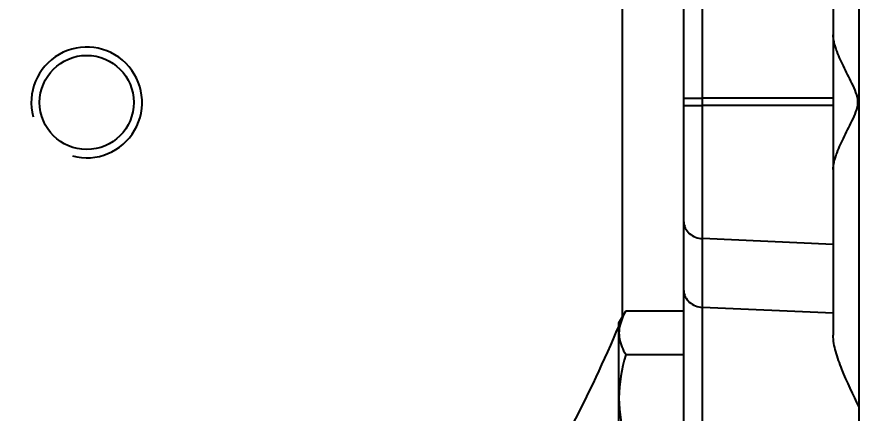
# Model space of a CAD drawing. Header units: millimetres. Extents: x 0 to 10500, y 0 to 7425.
# Drawn here: x 1842.4 to 1972.9, y 2117.1 to 2178.1 of the extents above; entities that cross this region are included whole.
import ezdxf

# ---------------------------------------------------------------- set-up
doc = ezdxf.new("R2010")
doc.units = ezdxf.units.MM
doc.header["$LTSCALE"] = 577.5
doc.layers.get('0').update_dxf_attribs({"linetype": 'CONTINUOUS'})
doc.layers.add('02___PRT_ALL_AXES', color=7, linetype='CONTINUOUS')
doc.layers.add('AXES', color=7, linetype='CONTINUOUS')
doc.styles.add('TEXTSTYLE_2', font='txt', dxfattribs={"width": 0.8})
doc.dimstyles.new('DIMSTYLE_1', dxfattribs={"dimtxt": 75, "dimasz": 3.5, "dimexe": 1.5, "dimexo": 1.5, "dimgap": 18.75, "dimtad": 1, "dimdec": 1, "dimtxsty": 'TEXTSTYLE_2', "dimblk": '_FILLED', "dimblk1": '_FILLED', "dimblk2": '_FILLED', "dimcen": 0.09, "dimadec": 1, "dimazin": 2, "dimtp": 0.1, "dimtm": 0.1, "dimtfac": 1, "dimtdec": 1, "dimtofl": 0, "dimtmove": 0, "dimatfit": 3, "dimldrblk": '_FILLED', "dimfxl": 1, "dimtolj": 1, "dimarcsym": 0})

# ---------------------------------------------------------------- blocks, each defined once
blk = doc.blocks.new('_FILLED')
at = {"color": 0, "linetype": 'ByBlock'}
blk.add_solid([(0, 0), (-1, 0.214), (-1, -0.214)], dxfattribs=at)
blk = doc.blocks.new('*D7')
at = {"color": 2, "linetype": 'Continuous', "transparency": 16777216}
for p, q in [((766.71, 2608.73), (681.85, 2608.73)), ((683.35, 2608.73), (683.35, 2129.73)), ((976.56, 2608.73), (818.98, 2608.73)), ((683.35, 1650.73), (683.35, 2129.73)), ((2711.14, 1650.73), (681.85, 1650.73))]:
    blk.add_line(p, q, dxfattribs=at)
at = {"color": 2, "linetype": 'Continuous', "transparency": 16777216, "xscale": 3.5, "yscale": 3.5, "zscale": 3.5}
for p, rotation in [((683.35, 2608.73), 90), ((683.35, 1650.73), 270)]:
    blk.add_blockref('_FILLED', p, dxfattribs=dict(at, rotation=rotation))
at = {"color": 2, "linetype": 'Continuous', "transparency": 16777216, "insert": (589.6, 2129.73), "char_height": 75, "width": 180, "attachment_point": 2, "rotation": 90, "line_spacing_factor": 0.9, "style": 'TEXTSTYLE_2'}
blk.add_mtext('958', dxfattribs=at)
blk = doc.blocks.new('*D8')
at = {"color": 2, "linetype": 'Continuous', "transparency": 16777216}
for p, q in [((2711.14, 2533.73), (889.89, 2533.73)), ((891.39, 2533.73), (891.39, 2129.73)), ((891.39, 1725.73), (891.39, 2129.73)), ((2711.14, 1725.73), (889.89, 1725.73))]:
    blk.add_line(p, q, dxfattribs=at)
at = {"color": 2, "linetype": 'Continuous', "transparency": 16777216, "xscale": 3.5, "yscale": 3.5, "zscale": 3.5}
for p, rotation in [((891.39, 2533.73), 90), ((891.39, 1725.73), 270)]:
    blk.add_blockref('_FILLED', p, dxfattribs=dict(at, rotation=rotation))
at = {"color": 2, "linetype": 'Continuous', "transparency": 16777216, "insert": (797.64, 2129.73), "char_height": 75, "width": 180, "attachment_point": 2, "rotation": 90, "line_spacing_factor": 0.9, "style": 'TEXTSTYLE_2'}
blk.add_mtext('808', dxfattribs=at)
blk = doc.blocks.new('*D9')
at = {"color": 2, "linetype": 'Continuous', "transparency": 16777216}
for p, q in [((747.82, 2633.73), (501.66, 2633.73)), ((503.16, 2633.73), (503.16, 2129.73)), ((503.16, 1625.73), (503.16, 2129.73)), ((2586.14, 1625.73), (501.66, 1625.73))]:
    blk.add_line(p, q, dxfattribs=at)
at = {"color": 2, "linetype": 'Continuous', "transparency": 16777216, "xscale": 3.5, "yscale": 3.5, "zscale": 3.5}
for p, rotation in [((503.16, 2633.73), 90), ((503.16, 1625.73), 270)]:
    blk.add_blockref('_FILLED', p, dxfattribs=dict(at, rotation=rotation))
at = {"color": 2, "linetype": 'Continuous', "transparency": 16777216, "insert": (409.41, 2129.73), "char_height": 75, "width": 240, "attachment_point": 2, "rotation": 90, "line_spacing_factor": 0.9, "style": 'TEXTSTYLE_2'}
blk.add_mtext('1008', dxfattribs=at)

msp = doc.modelspace()

# ---------------------------------------------------------------- linework, layer by layer
at = {"color": 7, "linetype": 'Continuous'}
for p, q in [((1972.14, 1908.33), (1972.14, 2421.12)), ((1947.99, 1909.6), (1947.99, 2419.86)), ((1945.14, 2086.75), (1945.14, 2243.13)), ((1968.14, 2200.83), (1968.14, 2129.08)), ((1935.67, 2131.86), (1935.67, 2197.99)), ((1945.14, 2165.55), (1947.99, 2165.55)), ((1968.14, 2165.55), (1947.99, 2165.55)), ((1945.14, 2164.42), (1947.99, 2164.42)), ((1968.14, 2164.42), (1947.99, 2164.42)), ((1968.14, 2143.03), (1947.99, 2143.94)), ((1968.14, 2132.44), (1947.99, 2133.35))]:
    msp.add_line(p, q, dxfattribs=at)
at = {"color": 2, "linetype": 'Continuous'}
msp.add_arc((1853.14, 2164.91), 8.53, 254.971, 195.0302, dxfattribs=at)
at = {"color": 7, "linetype": 'Continuous'}
for points, knots in [([(1968.14, 2154.58), (1968.14, 2155.35), (1968.61, 2157.02), (1969.71, 2159.45), (1970.83, 2161.6), (1971.68, 2163.42), (1972.08, 2164.95), (1971.68, 2166.48), (1970.83, 2168.31), (1969.71, 2170.46), (1968.61, 2172.89), (1968.14, 2174.56), (1968.14, 2175.33)], [0, 0, 0, 0, 0.104192, 0.227557, 0.361465, 0.430468, 0.499828, 0.569195, 0.638214, 0.772182, 0.895652, 1, 1, 1, 1]), ([(1945.14, 2146.54), (1945.14, 2146.21), (1945.3, 2145.53), (1946.16, 2144.39), (1947.26, 2143.98), (1947.99, 2143.94)], [0, 0, 0, 0, 0.235467, 0.480666, 1, 1, 1, 1]), ([(1945.14, 2135.95), (1945.14, 2135.62), (1945.3, 2134.94), (1946.16, 2133.8), (1947.26, 2133.39), (1947.99, 2133.35)], [0, 0, 0, 0, 0.235467, 0.480666, 1, 1, 1, 1]), ([(1925.23, 2109.96), (1926.09, 2111.56), (1929.62, 2118.31), (1932.9, 2125.18), (1935.15, 2130.52)], [0, 0, 0, 0, 0.238928, 1, 1, 1, 1]), ([(1972.14, 2117.99), (1971.22, 2119.92), (1969.86, 2122.72), (1968.51, 2126.43), (1968.14, 2128.24), (1968.14, 2129.08)], [0, 0, 0, 0, 0.541794, 0.785559, 1, 1, 1, 1])]:
    msp.add_open_spline(points, degree=3, knots=knots, dxfattribs=at)
at = {"layer": '02___PRT_ALL_AXES', "color": 7, "linetype": 'Continuous'}
for p, q in [((1935.14, 2130.96), (1936.18, 2132.75)), ((1945.14, 2132.75), (1936.18, 2132.75)), ((1935.14, 2107.79), (1935.14, 2130.96)), ((1945.14, 2126.06), (1936.18, 2126.06))]:
    msp.add_line(p, q, dxfattribs=at)
for points, knots in [([(1936.18, 2132.75), (1936.02, 2132.48), (1935.48, 2131.45), (1935.14, 2130.27), (1935.14, 2129.41)], [0, 0, 0, 0, 0.263017, 1, 1, 1, 1]), ([(1935.14, 2129.41), (1935.14, 2129.12), (1935.24, 2127.95), (1935.73, 2126.83), (1936.18, 2126.06)], [0, 0, 0, 0, 0.241275, 1, 1, 1, 1])]:
    msp.add_open_spline(points, degree=3, knots=knots, dxfattribs=at)
for points in [[(1936.18, 2126.06), (1935.55, 2123.9), (1935.14, 2121.63), (1935.14, 2119.38)], [(1935.14, 2119.38), (1935.14, 2117.12), (1935.55, 2114.85), (1936.18, 2112.69)]]:
    msp.add_open_spline(points, degree=3, dxfattribs=at)
at = {"layer": 'AXES', "color": 7, "linetype": 'Continuous'}
msp.add_circle((1853.14, 2164.91), 7.25, dxfattribs=at)

# ---------------------------------------------------------------- dimensions: what is measured, and where the dimension line sits
at = {"color": 2, "linetype": 'Continuous'}
for base, p1, p2, angle, text, picture, middle in [((503.16, 1625.73), (749.32, 2633.73), (2587.64, 1625.73), 270, '1008', '*D9', (503.16, 2131.6)), ((683.35, 2608.73), (2712.64, 1650.73), (978.06, 2608.73), 90, '958', '*D7', (683.35, 2131.6)), ((891.39, 1725.73), (2712.64, 2533.73), (2712.64, 1725.73), 270, '808', '*D8', (891.39, 2129.73))]:
    dim = msp.add_linear_dim(base=base, p1=p1, p2=p2, angle=angle, text=text, dimstyle='DIMSTYLE_1', dxfattribs=at)
    dim.commit()
    dim.dimension.update_dxf_attribs({"geometry": picture, "text_midpoint": middle, "dimtype": 160})

doc.saveas('drawing.dxf')
